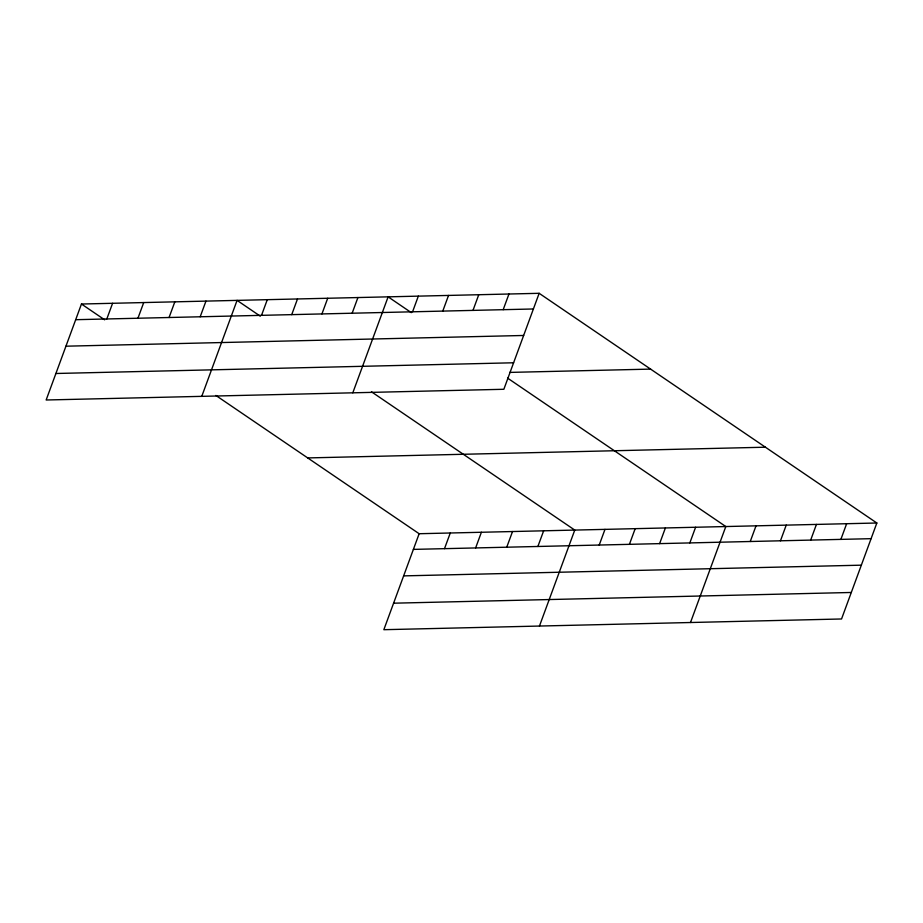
<?xml version="1.0" encoding="UTF-8"?>
<svg xmlns="http://www.w3.org/2000/svg" width="923" height="923" viewBox="0 0 923 923"><rect width="100%" height="100%" fill="white"/><g stroke="black" fill="none" stroke-linecap="round" stroke-linejoin="round"><path stroke-width="1.38" d="M539.159 293.306L81.455 304.025L46.15 399.994L503.854 389.275L539.159 293.306L876.85 523.006L841.545 618.975L383.841 629.694L419.146 533.725L876.85 523.006M106.814 318.966L112.583 303.298M137.942 318.239L143.711 302.571M169.071 317.512L174.828 301.844M200.187 316.785L205.956 301.117M201.768 396.348L237.073 300.379L260.298 316.174M261.521 315.343L267.289 299.675M291.726 314.639L297.494 298.971M321.942 313.924L327.7 298.267M352.148 313.22L357.916 297.552M352.805 392.817L388.121 296.848L411.335 312.643M412.569 311.812L418.327 296.145M442.775 311.097L448.532 295.429M472.98 310.393L478.749 294.725M503.185 309.69L508.954 294.022M444.505 548.654L450.274 532.998M475.633 547.927L481.391 532.259M506.75 547.201L512.519 531.533M537.878 546.474L543.647 530.806M539.459 626.048L574.764 530.079L371.473 391.802M599.212 545.043L604.98 529.375M629.417 544.328L635.186 528.66M659.622 543.624L665.391 527.956M689.839 542.92L695.596 527.252M690.496 622.506L725.813 526.537L507.592 378.118M750.249 541.501L756.018 525.833M780.466 540.797L786.223 525.129M810.671 540.082L816.428 524.426M840.876 539.378L846.645 523.71M75.698 319.693L533.402 308.974M65.948 346.194L523.653 335.476M55.899 373.492L513.603 362.774M509.623 372.407L650.6 369.108M307.705 457.923L765.409 447.205M413.389 549.393L871.081 538.674M403.628 575.883L861.332 565.176M393.59 603.192L851.294 592.474M81.455 304.025L104.68 319.82M215.855 395.448L419.146 533.725"/></g></svg>
